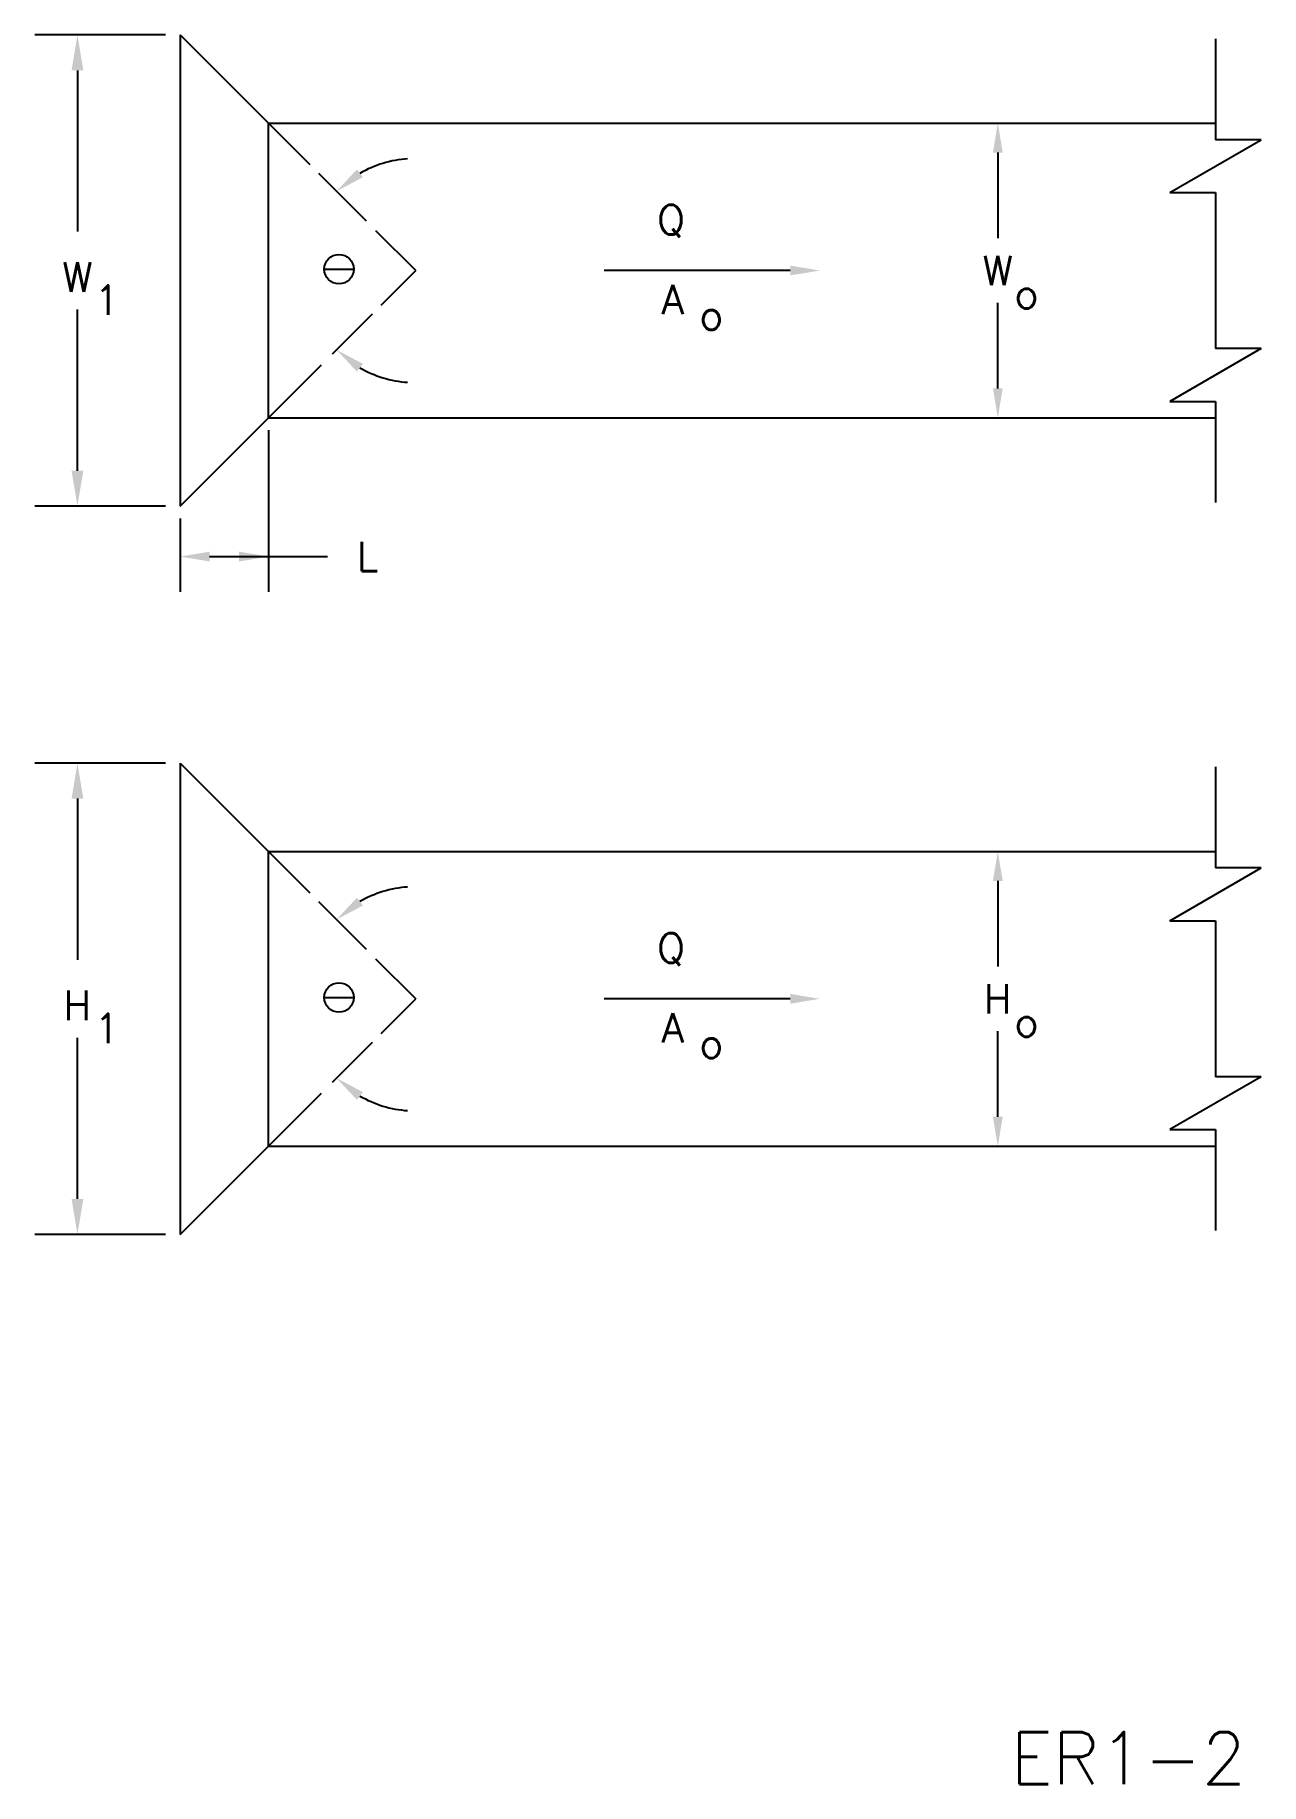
# Model space of a CAD drawing. Extents: x 2.71 to 7.91, y 1.27 to 8.69.
import ezdxf
from ezdxf.enums import TextEntityAlignment as Align

# ---------------------------------------------------------------- set-up
doc = ezdxf.new("R2010")
doc.units = 0
doc.header["$MEASUREMENT"] = 0
doc.layers.get('0').update_dxf_attribs({"linetype": 'CONTINUOUS'})
doc.layers.add('ALT', color=7, linetype='CONTINUOUS')
doc.layers.add('NUMBER', color=7, linetype='CONTINUOUS')
doc.styles.add('ROMANS', font='romans')

msp = doc.modelspace()

# ---------------------------------------------------------------- linework, layer by layer
for p, q in [((3.3301, 8.6929), (3.3301, 6.6945)), ((7.7205, 8.6771), (7.7205, 8.2487)), ((3.7043, 8.3187), (7.7205, 8.3187)), ((3.7043, 7.0687), (3.7043, 8.3187)), ((7.5269, 8.0251), (7.9141, 8.2487)), ((7.9141, 8.2487), (7.7205, 8.2487)), ((6.7978, 8.1937), (6.7978, 7.8312)), ((7.5269, 8.0251), (7.7205, 8.0251)), ((7.7205, 8.0251), (7.7205, 7.3623)), ((3.9411, 7.6993), (4.0661, 7.6993)), ((5.9175, 7.6937), (5.1277, 7.6937)), ((6.7978, 7.1937), (6.7978, 7.5562)), ((7.9141, 7.3623), (7.5269, 7.1387)), ((7.9141, 7.3623), (7.7205, 7.3623)), ((7.5269, 7.1387), (7.7205, 7.1387)), ((7.7205, 7.1387), (7.7205, 6.7103)), ((3.7043, 7.0687), (7.7205, 7.0687)), ((3.7043, 7.0166), (3.7043, 6.3302)), ((3.3301, 6.6424), (3.3301, 6.3302)), ((3.4551, 6.4802), (3.9543, 6.4802)), ((3.3301, 5.6035), (3.3301, 3.6052)), ((7.7205, 5.5878), (7.7205, 5.1593)), ((3.7043, 3.9793), (3.7043, 5.2293)), ((3.7043, 5.2293), (7.7205, 5.2293)), ((7.5269, 4.9357), (7.9141, 5.1593)), ((7.9141, 5.1593), (7.7205, 5.1593)), ((6.7978, 5.1043), (6.7978, 4.7418)), ((7.5269, 4.9357), (7.7205, 4.9357)), ((7.7205, 4.9357), (7.7205, 4.273)), ((3.9411, 4.6099), (4.0661, 4.6099)), ((5.9175, 4.6043), (5.1277, 4.6043)), ((6.7978, 4.1043), (6.7978, 4.4668)), ((7.9141, 4.273), (7.5269, 4.0494)), ((7.9141, 4.273), (7.7205, 4.273)), ((7.5269, 4.0494), (7.7205, 4.0494)), ((7.7205, 4.0494), (7.7205, 3.6209)), ((3.7043, 3.9793), (7.7205, 3.9793))]:
    msp.add_line(p, q)
at = {"linetype": 'Continuous'}
for p, q in [((3.3301, 8.6929), (3.7043, 8.3187)), ((3.7043, 8.3187), (3.8802, 8.1428)), ((3.9169, 8.1062), (4.1184, 7.9046)), ((4.1591, 7.8639), (4.3293, 7.6937)), ((4.182, 7.5464), (4.3293, 7.6937)), ((3.9764, 7.3408), (4.1454, 7.5097)), ((3.7043, 7.0687), (3.9296, 7.2939)), ((3.3301, 6.6945), (3.7043, 7.0687)), ((3.3301, 5.6035), (3.7043, 5.2293)), ((3.7043, 5.2293), (3.8802, 5.0534)), ((3.9169, 5.0168), (4.1184, 4.8152)), ((4.1591, 4.7745), (4.3293, 4.6043)), ((4.182, 4.457), (4.3293, 4.6043)), ((3.9764, 4.2514), (4.1454, 4.4204)), ((3.7043, 3.9793), (3.9296, 4.2046)), ((3.3301, 3.6052), (3.7043, 3.9793))]:
    msp.add_line(p, q, dxfattribs=at)
for centre in [(4.0036, 7.6993), (4.0036, 4.6099)]:
    msp.add_circle(centre, 0.0625)
for centre, start, end in [((4.3293, 7.6937), 94.17301, 119.89465), ((4.3293, 7.6937), 240.10535, 265.82699), ((4.3293, 4.6043), 94.17301, 119.89465), ((4.3293, 4.6043), 240.10535, 265.82699)]:
    msp.add_arc(centre, 0.4755, start, end)
for points in [[(6.777, 8.1937), (6.8186, 8.1937), (6.7978, 8.3187)], [(4.105, 8.0894), (4.0797, 8.1225), (3.9931, 8.0299)], [(5.9175, 7.7145), (5.9175, 7.6729), (6.0425, 7.6937)], [(4.105, 7.298), (4.0797, 7.2649), (3.9931, 7.3575)], [(6.777, 7.1937), (6.8186, 7.1937), (6.7978, 7.0687)], [(3.4551, 6.4594), (3.4551, 6.5011), (3.3301, 6.4802)], [(3.5793, 6.4594), (3.5793, 6.5011), (3.7043, 6.4802)], [(6.777, 5.1043), (6.8186, 5.1043), (6.7978, 5.2293)], [(4.105, 5), (4.0797, 5.0331), (3.9931, 4.9406)], [(5.9175, 4.6252), (5.9175, 4.5835), (6.0425, 4.6043)], [(4.105, 4.2086), (4.0797, 4.1756), (3.9931, 4.2681)], [(6.777, 4.1043), (6.8186, 4.1043), (6.7978, 3.9793)]]:
    msp.add_solid(points)
at = {"layer": 'ALT'}
for p, q in [((3.2676, 8.6929), (2.7143, 8.6929)), ((2.8943, 8.5429), (2.8943, 7.8587)), ((2.8943, 6.8445), (2.8943, 7.5287)), ((3.2676, 6.6945), (2.7143, 6.6945)), ((3.2676, 5.6035), (2.7143, 5.6035)), ((2.8943, 5.4535), (2.8943, 4.7693)), ((2.8943, 3.7552), (2.8943, 4.4393)), ((3.2676, 3.6052), (2.7143, 3.6052))]:
    msp.add_line(p, q, dxfattribs=at)
for points in [[(2.8693, 8.5429), (2.9193, 8.5429), (2.8943, 8.6929)], [(2.8693, 6.8445), (2.9193, 6.8445), (2.8943, 6.6945)], [(2.8693, 5.4535), (2.9193, 5.4535), (2.8943, 5.6035)], [(2.8693, 3.7552), (2.9193, 3.7552), (2.8943, 3.6052)]]:
    msp.add_solid(points, dxfattribs=at)

# ---------------------------------------------------------------- texts
at = {"style": 'ROMANS'}
for s, p in [('Q', (5.3532, 7.8469)), ('1', (2.9652, 7.5055)), ('A', (5.3715, 7.5081)), ('o', (6.8687, 7.533)), ('o', (5.5318, 7.4424)), ('L', (4.0793, 6.4177)), ('Q', (5.3532, 4.7575)), ('1', (2.9652, 4.4161)), ('A', (5.3715, 4.4188)), ('o', (6.8687, 4.4436)), ('o', (5.5318, 4.353))]:
    msp.add_text(s, height=0.125, dxfattribs=at).set_placement(p)
for s, p in [('W', (2.8943, 7.6662)), ('W', (6.7978, 7.6937)), ('H', (2.8943, 4.5768)), ('H', (6.7978, 4.6043))]:
    msp.add_text(s, height=0.125, dxfattribs=at).set_placement(p, align=Align.MIDDLE_CENTER)
at = {"layer": 'NUMBER', "style": 'ROMANS'}
msp.add_text('ER1-2', height=0.22, dxfattribs=at).set_placement((6.8518, 1.2736))

doc.saveas('drawing.dxf')
